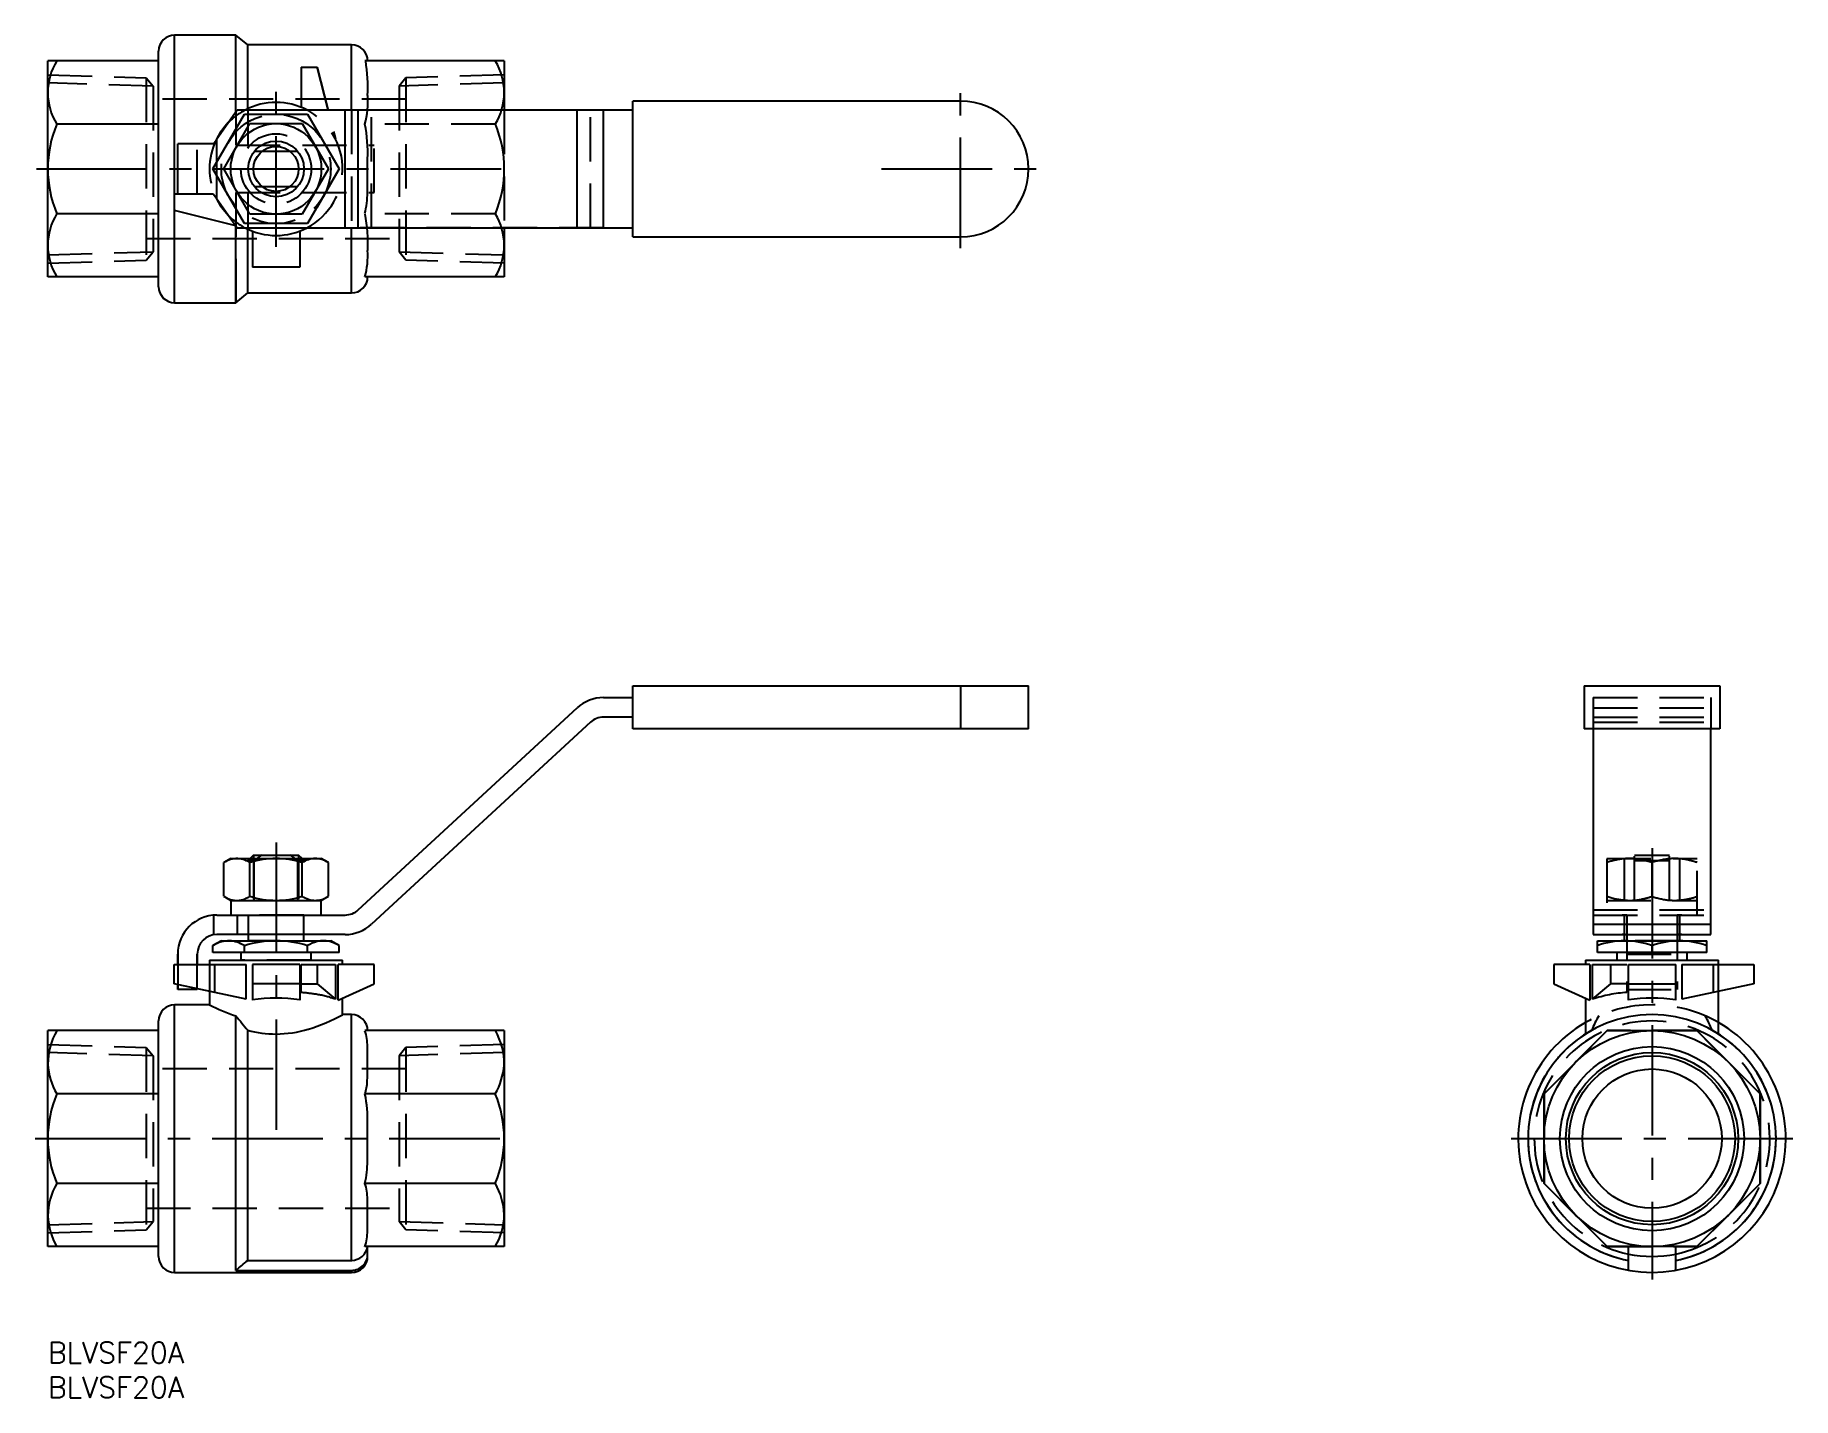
# Model space of a CAD drawing. Extents: x -2 to 250, y -8 to 188.
import ezdxf

# ---------------------------------------------------------------- set-up
doc = ezdxf.new("R2010")
doc.units = 0
doc.header["$LTSCALE"] = 0.5
doc.linetypes.add('CENTER', pattern=[50.8, 31.75, -6.35, 6.35, -6.35])
doc.linetypes.add('DASHED', pattern=[19.05, 12.7, -6.35])
for name, color, linetype in [('MSM_CENTER', 1, 'CENTER'), ('MSM_CONTINUOUS', 7, 'CONTINUOUS'), ('MSM_DASHED', 4, 'DASHED'), ('MSM_NARROW', 5, 'CONTINUOUS'), ('MSM_PART_NUMBER', 7, 'CONTINUOUS')]:
    doc.layers.add(name, color=color, linetype=linetype)
doc.styles.get("Standard").update_dxf_attribs({"font": 'txt.shx', "height": 3, "bigfont": 'bigfont.shx'})

# ---------------------------------------------------------------- blocks, each defined once
blk = doc.blocks.new('*U2')
at = {"layer": 'MSM_PART_NUMBER'}
blk.add_text('BLVSF20A', height=3, dxfattribs=at).set_placement((0, -3))
blk = doc.blocks.new('*U3')
at = {"layer": 'MSM_PART_NUMBER'}
blk.add_text('BLVSF20A', height=3, dxfattribs=at).set_placement((0, -8))

msp = doc.modelspace()

# ---------------------------------------------------------------- linework, layer by layer
at = {"layer": 'MSM_CENTER'}
for p, q in [((32.75, 157.22), (32.75, 179.54)), ((131, 157.02), (131, 179.74)), ((-1.61, 168.38), (67.11, 168.38)), ((119.64, 168.38), (142.36, 168.38)), ((32.75, 71.72), (32.75, 27.38)), ((230.24, 70.91), (230.24, 8.99)), ((-1.82, 29.2), (67.32, 29.2)), ((210.02, 29.2), (250.45, 29.2))]:
    msp.add_line(p, q, dxfattribs=at)
at = {"layer": 'MSM_CONTINUOUS'}
for p, q in [((27, 187.58), (18.2, 187.58)), ((18.2, 164.78), (18.2, 187.58)), ((28.68, 186.18), (27, 187.58)), ((27, 176.63), (27, 187.58)), ((15.9, 151.48), (15.9, 185.28)), ((43.6, 186.18), (28.68, 186.18)), ((28.68, 177.02), (28.68, 186.18)), ((43.6, 176.83), (43.6, 186.18)), ((15.9, 183.88), (0, 183.88)), ((0, 152.88), (0, 183.88)), ((36.35, 182.98), (38.65, 182.98)), ((36.35, 182.98), (36.35, 177.23)), ((40.22, 176.83), (38.65, 182.98)), ((65.5, 183.88), (45.51, 183.88)), ((65.5, 183.88), (65.5, 176.84)), ((27.15, 176.83), (24.25, 172.67)), ((83.95, 176.83), (27.15, 176.83)), ((42.66, 159.93), (42.66, 176.83)), ((44.56, 159.93), (44.56, 176.83)), ((75.96, 159.93), (75.96, 176.83)), ((79.76, 159.93), (79.76, 176.83)), ((83.95, 158.63), (83.95, 178.13)), ((131, 178.13), (83.95, 178.13)), ((15.9, 174.8), (1.28, 174.8)), ((23.69, 168.38), (28.22, 176.23)), ((25.24, 168.38), (29, 174.88)), ((28.22, 176.23), (37.28, 176.23)), ((29, 174.88), (36.5, 174.88)), ((36.5, 174.88), (40.26, 168.38)), ((37.28, 176.23), (41.81, 168.38)), ((18.65, 164.78), (18.65, 171.98)), ((23.77, 171.98), (18.65, 171.98)), ((23.77, 171.98), (24.15, 172.52)), ((24.25, 164.09), (24.25, 172.67)), ((35.87, 170.88), (29.63, 170.88)), ((28.22, 160.53), (23.69, 168.38)), ((29, 161.88), (25.24, 168.38)), ((40.26, 168.38), (36.5, 161.88)), ((41.81, 168.38), (37.28, 160.53)), ((18.15, 164.78), (18.15, 162.48)), ((23.77, 164.78), (18.15, 164.78)), ((23.77, 164.78), (24.15, 164.24)), ((24.25, 164.09), (27.15, 159.93)), ((29.63, 165.88), (35.87, 165.88)), ((15.9, 161.96), (1.28, 161.96)), ((18.15, 162.48), (26.93, 160.24)), ((18.2, 149.18), (18.2, 162.46)), ((36.5, 161.88), (29, 161.88)), ((27, 149.18), (27, 160.14)), ((27.15, 159.93), (83.95, 159.93)), ((28.15, 159.93), (28.44, 159.86)), ((37.28, 160.53), (28.22, 160.53)), ((28.68, 150.58), (28.68, 159.74)), ((29.35, 159.46), (29.35, 154.28)), ((36.15, 159.46), (36.15, 154.28)), ((43.6, 150.58), (43.6, 159.93)), ((65.5, 159.93), (65.5, 152.88)), ((83.95, 158.63), (131, 158.63)), ((36.15, 154.28), (29.35, 154.28)), ((15.9, 152.88), (0, 152.88)), ((65.5, 152.88), (45.51, 152.88)), ((18.2, 149.18), (27, 149.18)), ((27, 149.18), (28.68, 150.58)), ((28.68, 150.58), (43.6, 150.58)), ((83.95, 88), (83.95, 94.2)), ((83.95, 94.2), (140.75, 94.2)), ((131, 94.2), (131, 88)), ((140.75, 88), (140.75, 94.2)), ((220.49, 94.2), (220.49, 88)), ((220.49, 94.2), (239.99, 94.2)), ((239.99, 94.2), (239.99, 88)), ((44.56, 62.04), (75.96, 91.02)), ((79.76, 92.5), (83.95, 92.5)), ((77.86, 88.96), (46.46, 59.98)), ((83.95, 89.7), (79.76, 89.7)), ((140.75, 88), (83.95, 88)), ((239.99, 88), (220.49, 88)), ((221.79, 88), (221.79, 58.5)), ((238.69, 58.5), (238.69, 88)), ((26.25, 69.4), (25.24, 68.82)), ((25.24, 63.98), (25.24, 68.82)), ((26.25, 69.4), (39.25, 69.4)), ((29, 63.98), (29, 68.82)), ((29.52, 69.9), (29.02, 69.4)), ((29.52, 69.9), (35.98, 69.9)), ((36.48, 69.4), (35.98, 69.9)), ((36.5, 63.98), (36.5, 68.82)), ((40.26, 68.82), (39.25, 69.4)), ((40.26, 63.98), (40.26, 68.82)), ((25.24, 63.98), (26.25, 63.4)), ((26.25, 63.4), (26.25, 61.3)), ((26.25, 63.4), (39.25, 63.4)), ((39.25, 63.4), (40.26, 63.98)), ((39.25, 61.3), (39.25, 63.4)), ((23.77, 61.28), (23.77, 58.46)), ((24.25, 61.3), (42.66, 61.3)), ((27.15, 61.3), (27.15, 58.5)), ((42.66, 58.5), (24.25, 58.5)), ((28.75, 58.5), (28.75, 57.6)), ((36.75, 57.6), (36.75, 58.5)), ((221.79, 59.98), (238.69, 59.98)), ((221.79, 58.5), (238.69, 58.5)), ((226.24, 58.5), (226.24, 57.6)), ((234.24, 57.6), (234.24, 58.5)), ((18.65, 54.2), (18.65, 55.7)), ((21.45, 55.7), (21.45, 54.2)), ((24.9, 57.6), (23.69, 56.9)), ((23.69, 55.9), (23.69, 56.9)), ((41.81, 55.9), (23.69, 55.9)), ((24.9, 57.6), (40.6, 57.6)), ((27.7, 55.9), (27.7, 54.8)), ((28.22, 55.9), (28.22, 56.9)), ((37.28, 55.9), (37.28, 56.9)), ((37.8, 54.8), (37.8, 55.9)), ((41.81, 56.9), (40.6, 57.6)), ((41.81, 55.9), (41.81, 56.9)), ((222.39, 57.6), (238.09, 57.6)), ((222.39, 55.9), (222.39, 57.6)), ((238.09, 55.9), (222.39, 55.9)), ((225.19, 55.9), (225.19, 54.8)), ((230.24, 55.9), (230.24, 56.9)), ((235.29, 54.8), (235.29, 55.9)), ((238.09, 55.9), (238.09, 57.6)), ((18.15, 51.4), (18.15, 54.2)), ((18.15, 54.2), (28.44, 54.2)), ((23.2, 54.8), (23.2, 54.2)), ((23.2, 54.8), (42.3, 54.8)), ((28.44, 49.21), (28.44, 54.2)), ((36.15, 54.2), (29.35, 54.2)), ((29.35, 54.2), (29.35, 49.1)), ((36.15, 54.2), (36.15, 49.1)), ((46.85, 54.2), (41.67, 54.2)), ((41.67, 49.1), (41.67, 54.2)), ((42.3, 54.2), (42.3, 54.8)), ((46.85, 51.4), (46.85, 54.2)), ((216.14, 54.2), (216.14, 51.4)), ((221.31, 54.2), (216.14, 54.2)), ((220.69, 54.8), (220.69, 54.2)), ((220.69, 54.8), (239.79, 54.8)), ((221.31, 54.2), (221.31, 49.1)), ((226.84, 54.2), (233.64, 54.2)), ((226.84, 49.1), (226.84, 54.2)), ((233.64, 49.1), (233.64, 54.2)), ((234.54, 54.2), (244.84, 54.2)), ((234.54, 54.2), (234.54, 49.21)), ((239.79, 54.2), (239.79, 54.8)), ((244.84, 54.2), (244.84, 51.4)), ((28.44, 49.21), (18.15, 51.4)), ((18.65, 50.6), (18.65, 51.29)), ((21.45, 50.6), (18.65, 50.6)), ((21.45, 50.7), (21.45, 50.6)), ((36.15, 51.4), (29.35, 51.4)), ((41.67, 49.1), (46.85, 51.4)), ((216.14, 51.4), (221.31, 49.1)), ((226.84, 51.4), (233.64, 51.4)), ((244.84, 51.4), (234.54, 49.21)), ((23.2, 48.4), (18.2, 48.4)), ((18.2, 10), (18.2, 48.4)), ((23.2, 50.33), (23.2, 48.4)), ((42.3, 47), (42.3, 49.37)), ((220.69, 49.37), (220.69, 44.22)), ((239.79, 44.22), (239.79, 50.33)), ((15.9, 12.3), (15.9, 46.1)), ((27, 10.3), (27, 46.82)), ((43.6, 47), (42.3, 47)), ((43.6, 11.73), (43.6, 47)), ((15.9, 44.7), (0, 44.7)), ((0, 13.7), (0, 44.7)), ((28.68, 11.73), (28.68, 44.76)), ((65.5, 44.7), (45.51, 44.7)), ((65.5, 44.7), (65.5, 13.7)), ((214.74, 35.62), (223.82, 44.7)), ((223.82, 44.7), (236.66, 44.7)), ((236.66, 44.7), (245.74, 35.62)), ((15.9, 35.62), (1.28, 35.62)), ((64.22, 35.62), (45.51, 35.62)), ((214.74, 22.78), (214.74, 35.62)), ((245.74, 35.62), (245.74, 22.78)), ((15.9, 22.78), (1.28, 22.78)), ((64.22, 22.78), (45.51, 22.78)), ((223.82, 13.7), (214.74, 22.78)), ((245.74, 22.78), (236.66, 13.7)), ((15.9, 13.7), (0, 13.7)), ((65.5, 13.7), (45.51, 13.7)), ((45.9, 12.3), (45.9, 13.7)), ((236.66, 13.7), (223.82, 13.7)), ((226.84, 10.3), (226.84, 13.7)), ((233.64, 10.3), (233.64, 13.7)), ((27, 10.3), (43.6, 10.3)), ((28.68, 11.73), (43.6, 11.73)), ((43.6, 10.3), (43.6, 10)), ((18.2, 10), (43.6, 10))]:
    msp.add_line(p, q, dxfattribs=at)
for centre, radius in [((32.75, 168.38), 6.5), ((32.75, 168.38), 4), ((230.24, 29.2), 15.5), ((230.24, 29.2), 12.36), ((230.24, 29.2), 11.91), ((230.24, 29.2), 10)]:
    msp.add_circle(centre, radius, dxfattribs=at)
for centre, radius, start, end in [((18.2, 185.28), 2.3, 90, 180), ((43.6, 183.88), 2.3, 0, 90), ((8.71, 179.34), 8.71, 148.5769, 211.4231), ((21.29, 180.05), 24.63, 357.4218, 8.9488), ((56.77, 179.34), 8.72, 328.6441, 31.3559), ((32.75, 168.38), 9.55, 62.229, 117.771), ((32.46, 178.11), 13.47, 345.7777, 3.5383), ((131, 168.38), 9.75, 270, 90), ((16.78, 168.38), 16.78, 157.5, 202.5), ((32.75, 168.38), 9.55, 135.9125, 154.2875), ((22.51, 170.52), 23.4, 358.3096, 10.5556), ((48.73, 168.38), 16.78, 337.4971, 22.5029), ((-171.1, 168.67), 217, 359.0255, 0.3046), ((32.75, 168.38), 9.55, 205.7125, 224.0875), ((31.28, 165.18), 14.59, 347.2689, 359.2376), ((8.71, 157.42), 8.71, 148.5769, 211.4231), ((24.47, 157.8), 21.46, 357.0227, 11.0409), ((56.79, 157.42), 8.71, 328.5769, 31.4231), ((32.75, 168.38), 9.55, 242.229, 297.771), ((33.75, 156), 12.17, 345.1545, 3.2302), ((18.2, 151.48), 2.3, 180, 270), ((43.6, 152.88), 2.3, 270, 0), ((79.76, 86.9), 5.6, 90, 132.7), ((79.76, 86.9), 2.8, 90, 132.7), ((27.7, 64.68), 4.82, 108.157, 120.6233), ((27.13, 66.41), 2.99, 66.8709, 108.1482), ((26.31, 64.21), 5.34, 59.7544, 68.0669), ((32.75, 56.98), 12.42, 72.412, 107.588), ((37.16, 59.8), 11.98, 122.5919, 126.8037), ((28.34, 59.8), 11.98, 53.1963, 57.4081), ((38.98, 64.63), 4.87, 108.8911, 120.5877), ((38.38, 66.45), 2.95, 71.7423, 109.2592), ((37.8, 64.68), 4.82, 59.3767, 71.843), ((27.7, 68.12), 4.82, 239.3767, 251.843), ((27.13, 66.39), 2.99, 251.8518, 293.1291), ((26.31, 68.59), 5.34, 291.9331, 300.2456), ((32.75, 75.82), 12.42, 252.412, 287.588), ((38.98, 68.17), 4.87, 239.4123, 251.1089), ((38.38, 66.35), 2.95, 250.7408, 288.2577), ((37.8, 68.12), 4.82, 288.157, 300.6233), ((24.25, 55.7), 5.6, 90, 180), ((42.66, 64.1), 2.8, 270, 312.7), ((24.25, 55.7), 2.8, 90, 180), ((42.66, 64.1), 5.6, 270, 312.7), ((26.61, 51.97), 5.73, 107.242, 120.6784), ((25.96, 54.04), 3.56, 69.9051, 107.0614), ((25.04, 51.43), 6.33, 59.81, 70.2099), ((32.75, 42.6), 15, 72.412, 107.588), ((40.2, 51.97), 5.73, 105.8758, 120.5976), ((39.55, 54.06), 3.54, 70.8776, 105.1079), ((38.77, 51.72), 6.01, 59.5428, 71.1258), ((226.31, 46.26), 11.34, 69.7438, 110.2562), ((234.16, 46.26), 11.34, 69.7438, 110.2562), ((18.2, 46.1), 2.3, 90, 180), ((36, 73.85), 28.49, 243.2939, 251.578), ((32.75, 28.49), 20.89, 80.6313, 99.3687), ((230.24, 28.49), 20.89, 80.6313, 99.3687), ((311.47, 277.34), 366.15, 219.02, 219.4358), ((29.75, 69.82), 26.05, 287.0515, 298.8171), ((43.6, 44.7), 2.3, 0, 90), ((230.24, 29.2), 19.2, 119.8279, 60.1721), ((230.24, 29.2), 17.8, 281.0118, 258.9882), ((233.65, 40.1), 12.93, 148.6626, 158.8487), ((226.85, 40.11), 12.89, 21.1331, 31.344), ((9.31, 40), 9.3, 149.684, 180.6028), ((32.81, 60.27), 16.05, 255.072, 269.7805), ((32.66, 60.52), 16.3, 270.3203, 286.8318), ((38.53, 42.42), 7.34, 0.1649, 18.0923), ((55.92, 39.94), 9.58, 359.0555, 29.8318), ((-33.31, 40.46), 79.21, 357.8031, 1.4299), ((10.08, 40.56), 10.1, 183.7424, 209.3202), ((55.46, 40.56), 10.06, 330.5719, 355.5176), ((16.78, 29.2), 16.78, 157.4993, 202.5007), ((39.47, 37.66), 6.38, 341.3896, 357.9433), ((28.84, 32), 17.06, 357.7518, 12.2451), ((48.72, 29.2), 16.78, 337.5, 22.5), ((-157.47, 29.11), 203.37, 359.1178, 0.6275), ((29.94, 26.17), 15.94, 347.727, 359.3084), ((9.47, 18.03), 9.47, 149.9103, 179.5091), ((38.15, 20.44), 7.73, 0.6177, 17.6395), ((55.54, 17.88), 9.97, 2.4205, 29.4156), ((-61.93, 18.24), 107.83, 358.7882, 1.2118), ((9.9, 18.58), 9.91, 182.7336, 209.5266), ((56.12, 18.43), 9.38, 329.7493, 359.2543), ((38.15, 16.04), 7.73, 342.3605, 359.3823), ((43.59, 14.04), 2.31, 270.365, 351.2179), ((43.58, 12.62), 2.32, 270.3852, 0.6541), ((230.24, 29.2), 16.9, 258.3938, 281.6062), ((18.2, 12.3), 2.3, 180, 270), ((-1061.23, 1295.86), 1684.31, 310.24808, 310.32301), ((43.6, 12.3), 2.3, 270, 0)]:
    msp.add_arc(centre, radius, start, end, dxfattribs=at)
at = {"layer": 'MSM_DASHED'}
for p, q in [((0, 181.9), (14.1, 181.46)), ((38.65, 182.98), (41.27, 172.69)), ((65.5, 181.9), (51.4, 181.46)), ((15.1, 180.26), (0, 180.74)), ((14.1, 181.46), (14.1, 155.3)), ((14.1, 181.46), (15.1, 180.26)), ((15.1, 180.26), (15.1, 156.5)), ((51.4, 181.46), (50.4, 180.26)), ((65.5, 180.74), (50.4, 180.26)), ((50.4, 180.26), (50.4, 156.5)), ((51.4, 181.46), (51.4, 155.3)), ((51.4, 178.38), (14.1, 178.38)), ((27, 176.63), (27, 171.78)), ((28.68, 177.02), (28.68, 171.78)), ((43.6, 176.83), (43.6, 159.93)), ((46.46, 159.93), (46.46, 176.83)), ((65.5, 176.84), (65.5, 159.93)), ((77.86, 159.93), (77.86, 176.83)), ((64.22, 174.8), (45.51, 174.8)), ((21.45, 164.78), (21.45, 171.98)), ((24.15, 172.52), (24.25, 172.67)), ((27, 171.78), (46.85, 171.78)), ((46.85, 164.98), (46.85, 171.78)), ((28.22, 160.53), (23.69, 168.38)), ((41.81, 168.38), (37.28, 160.53)), ((24.15, 164.24), (24.25, 164.09)), ((27, 164.98), (46.85, 164.98)), ((27, 164.98), (27, 149.18)), ((28.68, 164.98), (28.68, 159.74)), ((64.22, 161.96), (45.51, 161.96)), ((37.28, 160.53), (28.22, 160.53)), ((79.76, 159.93), (42.66, 159.93)), ((0, 156.03), (15.1, 156.5)), ((14.1, 158.38), (51.4, 158.38)), ((14.1, 155.3), (15.1, 156.5)), ((50.4, 156.5), (65.5, 156.03)), ((51.4, 155.3), (50.4, 156.5)), ((0, 154.86), (14.1, 155.3)), ((65.5, 154.86), (51.4, 155.3)), ((221.79, 92.5), (238.69, 92.5)), ((221.79, 92.5), (221.79, 88)), ((221.79, 91.02), (238.69, 91.02)), ((238.69, 92.5), (238.69, 88)), ((221.79, 89.7), (238.69, 89.7)), ((221.79, 88.96), (238.69, 88.96)), ((29.02, 69.4), (28.75, 69.13)), ((28.75, 69.4), (28.75, 69.13)), ((29.63, 69.13), (28.75, 69.13)), ((29.52, 69.9), (29.52, 63.4)), ((29.63, 63.4), (29.63, 69.13)), ((36.75, 69.13), (35.87, 69.13)), ((35.87, 63.4), (35.87, 69.13)), ((35.98, 69.9), (35.98, 63.4)), ((36.75, 69.13), (36.48, 69.4)), ((36.75, 69.13), (36.75, 69.4)), ((223.74, 69.4), (236.74, 69.4)), ((223.74, 69.38), (223.74, 61.3)), ((226.24, 69.4), (226.24, 63.4)), ((227.74, 69.9), (232.74, 69.9)), ((227.74, 63.4), (227.74, 69.9)), ((227.74, 69.13), (232.74, 69.13)), ((230.24, 63.98), (230.24, 68.82)), ((232.74, 63.4), (232.74, 69.9)), ((234.24, 63.4), (234.24, 69.4)), ((236.74, 61.3), (236.74, 69.4)), ((223.74, 63.4), (236.74, 63.4)), ((36.75, 61.3), (28.75, 61.3)), ((28.75, 61.3), (28.75, 58.5)), ((36.75, 58.5), (36.75, 61.3)), ((221.79, 62.04), (238.69, 62.04)), ((221.79, 61.3), (238.69, 61.3)), ((226.24, 61.3), (226.24, 58.5)), ((226.64, 61.28), (226.64, 50.18)), ((233.84, 61.28), (233.84, 50.6)), ((234.24, 58.5), (234.24, 61.3)), ((18.65, 55.7), (18.65, 50.6)), ((21.45, 50.6), (21.45, 55.7)), ((37.28, 55.9), (27.7, 55.9)), ((32.75, 57.6), (28.75, 57.6)), ((230.24, 55.9), (225.19, 55.9)), ((234.16, 57.6), (226.24, 57.6)), ((226.64, 55.7), (233.84, 55.7)), ((23.2, 54.2), (23.2, 50.33)), ((23.9, 54.2), (23.9, 50.18)), ((37.8, 54.8), (27.7, 54.8)), ((36.35, 50.18), (36.35, 54.2)), ((36.35, 54.2), (41.27, 54.2)), ((38.65, 54.2), (38.65, 51.4)), ((41.27, 54.2), (41.27, 49.21)), ((42.3, 54.2), (41.67, 54.2)), ((221.71, 54.2), (226.64, 54.2)), ((221.71, 49.21), (221.71, 54.2)), ((224.34, 51.4), (224.34, 54.2)), ((239.08, 50.18), (239.08, 54.2)), ((239.79, 50.33), (239.79, 54.2)), ((36.35, 51.4), (38.65, 51.4)), ((38.65, 51.4), (41.27, 49.21)), ((221.71, 49.21), (224.34, 51.4)), ((226.64, 51.4), (224.34, 51.4)), ((226.64, 50.6), (233.84, 50.6)), ((223.82, 44.7), (214.74, 35.62)), ((236.66, 44.7), (223.82, 44.7)), ((245.74, 35.62), (236.66, 44.7)), ((0, 42.72), (14.1, 42.28)), ((15.1, 41.08), (0, 41.56)), ((14.1, 42.28), (14.1, 16.12)), ((14.1, 42.28), (15.1, 41.08)), ((15.1, 41.08), (15.1, 17.32)), ((51.4, 42.28), (50.4, 41.08)), ((65.5, 41.56), (50.4, 41.08)), ((50.4, 41.08), (50.4, 17.32)), ((65.5, 42.72), (51.4, 42.28)), ((51.4, 42.28), (51.4, 16.12)), ((51.4, 39.2), (14.1, 39.2)), ((214.74, 35.62), (214.74, 22.78)), ((245.74, 22.78), (245.74, 35.62)), ((214.74, 22.78), (223.82, 13.7)), ((236.66, 13.7), (245.74, 22.78)), ((14.1, 19.2), (51.4, 19.2)), ((0, 16.84), (15.1, 17.32)), ((0, 15.68), (14.1, 16.12)), ((14.1, 16.12), (15.1, 17.32)), ((50.4, 17.32), (65.5, 16.84)), ((51.4, 16.12), (50.4, 17.32)), ((65.5, 15.68), (51.4, 16.12)), ((45.87, 13.7), (45.9, 13.7)), ((223.82, 13.7), (236.66, 13.7))]:
    msp.add_line(p, q, dxfattribs=at)
for radius in [7.85, 5.05]:
    msp.add_circle((32.75, 168.38), radius, dxfattribs=at)
for centre, radius, start, end in [((32.75, 168.38), 9.55, 117.771, 135.9125), ((32.75, 168.38), 9.55, 297.771, 67.8543), ((32.75, 168.38), 9.55, 154.2875, 205.7125), ((32.75, 168.38), 9.55, 224.0875, 243.1931), ((40.92, 54.68), 18.34, 126.6372, 128.0057), ((24.58, 54.68), 18.34, 51.9943, 53.3628), ((227.32, 58.42), 11, 95.9702, 109.0458), ((226.99, 60.68), 8.72, 78.3975, 95.319), ((226.27, 57.06), 12.41, 71.3719, 78.5189), ((233.82, 58.42), 11, 95.9687, 109.0453), ((233.48, 60.76), 8.64, 81.6962, 95.3343), ((233.01, 57.91), 11.53, 71.1463, 81.4095), ((227.36, 74.53), 11.15, 251.0439, 263.9421), ((226.99, 72.06), 8.66, 264.6234, 281.6695), ((226.27, 75.73), 12.4, 281.4837, 288.6306), ((233.76, 74.09), 10.71, 250.7774, 264.2085), ((233.49, 71.94), 8.54, 264.5814, 278.3881), ((233.02, 74.86), 11.5, 278.5773, 288.8669), ((225.9, 48.29), 13.01, 86.7458, 89.7985), ((234.56, 48.86), 12.44, 90.1312, 93.3245), ((225.93, 52.59), 5.91, 83.1587, 89.897), ((234.53, 52.74), 5.76, 90.016, 96.9283), ((33.87, 20.68), 29.6, 80.7208, 85.1928), ((36.77, 37.26), 12.77, 69.3714, 81.587), ((230.24, 29.2), 19.2, 60.1721, 119.8279), ((227.73, 31.56), 18.65, 93.3539, 108.8173), ((230.24, 29.2), 16.9, 281.6062, 258.3938), ((230.24, 29.2), 17.8, 119.0363, 258.9882), ((230.24, 29.2), 17.8, 281.0118, 60.9637)]:
    msp.add_arc(centre, radius, start, end, dxfattribs=at)
at = {"layer": 'MSM_NARROW'}
for centre, radius in [((32.75, 168.38), 3.23), ((230.24, 29.2), 13.22)]:
    msp.add_circle(centre, radius, dxfattribs=at)

# ---------------------------------------------------------------- block references
at = {"layer": 'MSM_CONTINUOUS'}
for name in ['*U2', '*U3']:
    msp.add_blockref(name, (0, 0), dxfattribs=at)

doc.saveas('drawing.dxf')
